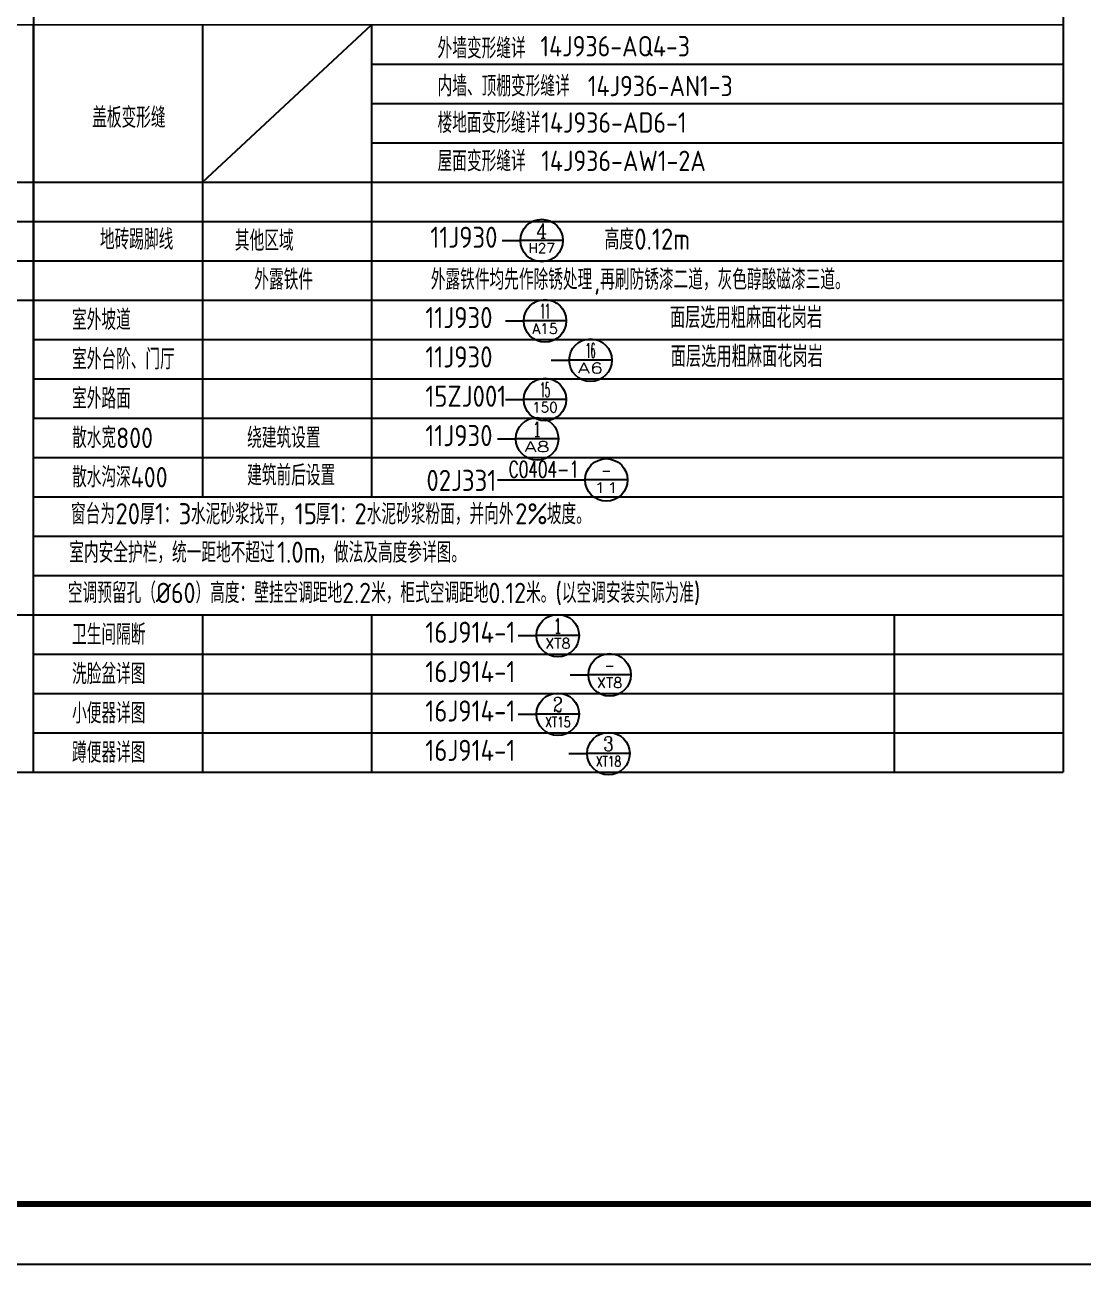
# Model space of a CAD drawing. Extents: x -695846 to 822170, y -413475 to 397179.
# Drawn here: x 620884 to 638414, y 26491 to 47024 of the extents above; entities that cross this region are included whole.
import ezdxf
from ezdxf.enums import TextEntityAlignment as Align

# ---------------------------------------------------------------- set-up
doc = ezdxf.new("R2010")
doc.units = 0
doc.header["$LTSCALE"] = 1000
doc.header["$MEASUREMENT"] = 0
for name, color, linetype in [('AXIS', 3, 'Continuous'), ('DIM_IDEN', 3, 'Continuous'), ('PUB_TEXT', 7, 'Continuous'), ('T-图框-175', 175, 'Continuous')]:
    doc.layers.add(name, color=color, linetype=linetype)
doc.styles.add('_HZTXT', font='txt.shx', dxfattribs={"width": 0.8, "bigfont": 'HZTXT.shx'})
doc.styles.add('_TCH_LABEL', font='COMPLEX', dxfattribs={"bigfont": 'GBCBIG'})
doc.styles.get("Standard").update_dxf_attribs({"font": 'gbenor.shx', "bigfont": 'gbcbig.shx'})

msp = doc.modelspace()

# ---------------------------------------------------------------- linework, layer by layer
at = {"linetype": 'Continuous'}
msp.add_line((621030, 65923), (621030, 40507), dxfattribs=at)
for points in [[(638084, 65923), (638084, 34641)], [(621029, 34641), (621029, 47024)], [(623827, 47024), (623827, 39203)], [(626625, 47024), (626625, 39203)], [(626625, 46372), (638084, 46372)], [(626625, 45720), (638084, 45720)], [(626625, 45069), (638084, 45069)], [(618823, 44417), (638084, 44417)], [(618823, 44417), (638084, 44417)], [(618823, 43765), (638084, 43765)], [(618823, 43765), (638084, 43765)], [(618823, 43113), (638084, 43113)], [(618823, 43113), (638084, 43113)], [(618823, 43113), (638084, 43113)], [(618823, 42462), (638084, 42462)], [(621030, 41810), (638084, 41810)], [(621030, 41158), (638084, 41158)], [(621030, 41158), (638084, 41158)], [(621030, 40507), (638084, 40507)], [(621030, 40507), (638084, 40507)], [(621030, 39855), (638084, 39855)], [(621030, 39203), (638084, 39203)], [(621030, 38552), (638084, 38552)], [(621029, 37900), (638084, 37900)], [(621029, 37900), (638084, 37900)], [(618823, 37248), (638084, 37248)], [(623827, 37248), (623827, 34641)], [(626625, 37248), (626625, 34641)], [(635284, 37248), (635284, 34641)], [(621030, 36596), (638084, 36596)], [(621030, 35945), (638084, 35945)], [(621030, 35293), (638084, 35293)], [(618823, 34641), (638084, 34641)], [(638084, 27491), (638084, 27473)]]:
    msp.add_lwpolyline(points, dxfattribs=at)
at = {"linetype": 'Continuous', "const_width": 30}
msp.add_lwpolyline([(618823, 47024), (638084, 47024)], dxfattribs=at)
msp.add_lwpolyline([(623827, 44417), (626625, 47024)])
at = {"layer": 'DIM_IDEN'}
for p, q in [((628790, 43450, 819), (629093, 43450, 819)), ((629797, 43450), (629093, 43450)), ((628845, 42119, 819), (629148, 42119, 819)), ((629852, 42119), (629148, 42119)), ((629600, 41467, 819), (629902, 41467, 819)), ((630606, 41467), (629902, 41467)), ((628845, 40815, 819), (629148, 40815, 819)), ((629852, 40815), (629148, 40815)), ((628715, 40164, 819), (629018, 40164, 819)), ((629722, 40164), (629018, 40164)), ((628715, 39484, 819), (630164, 39484)), ((630868, 39484), (630164, 39484)), ((629058, 36905, 819), (629360, 36905, 819)), ((630064, 36905), (629360, 36905)), ((629916, 36254, 819), (630218, 36254, 819)), ((630922, 36254), (630218, 36254)), ((629058, 35602, 819), (629360, 35602, 819)), ((630064, 35602), (629360, 35602)), ((629897, 34950, 819), (630199, 34950, 819)), ((630903, 34950), (630199, 34950))]:
    msp.add_line(p, q, dxfattribs=at)
for centre in [(629445, 43450), (629500, 42119), (630254, 41467), (629500, 40815), (629370, 40164), (630516, 39484), (629712, 36905), (630570, 36254), (629712, 35602), (630551, 34950)]:
    msp.add_circle(centre, 352, dxfattribs=at)
at = {"layer": 'T-图框-175'}
msp.add_lwpolyline([(593020, 26491), (652420, 26491), (652420, 68491), (593020, 68491)], close=True, dxfattribs=at)
at = {"layer": 'T-图框-175', "const_width": 100}
msp.add_lwpolyline([(595520, 27491), (651420, 27491), (651420, 67491), (595520, 67491)], close=True, dxfattribs=at)

# ---------------------------------------------------------------- texts
at = {"layer": 'AXIS', "style": '_HZTXT', "width": 0.671253}
msp.add_text('C0404-1', height=275, dxfattribs=at).set_placement((628900, 39522))
at = {"layer": 'PUB_TEXT', "color": 0}
for s, height, p in [('外墙变形缝详', 337.6, (627721, 46465)), ('14J936-AQ4-3', 337.59, (629424, 46500)), ('内墙、顶棚变形缝详', 337.6, (627721, 45839)), ('14J936-AN1-3', 337.59, (630209, 45841)), ('盖板变形缝', 337.6, (622000, 45318)), ('楼地面变形缝详', 337.6, (627721, 45231)), ('14J936-AD6-1', 337.59, (629437, 45236)), ('屋面变形缝详', 337.6, (627721, 44596)), ('14J936-AW1-2A', 337.59, (629437, 44601)), ('地砖踢脚线', 337.6, (622129, 43298)), ('其他区域', 337.6, (624364, 43279)), ('11J930', 350, (627600, 43329)), ('高度', 337.6, (630487, 43298)), ('0.12m', 350, (630978, 43298)), ('外露铁件', 337.6, (624686, 42634)), ('外露铁件均先作除锈处理', 337.59, (627609, 42634)), ('再刷防锈漆二道，灰色醇酸磁漆三道。', 337.59, (630414, 42634)), (',', 350, (630312, 42634)), ('室外坡道', 337.6, (621667, 41967)), ('11J930', 350, (627518, 41998)), ('面层选用粗麻面花岗岩', 350, (631569, 41998)), ('室外台阶、门厅', 337.6, (621667, 41315)), ('11J930', 350, (627518, 41346)), ('面层选用粗麻面花岗岩', 350, (631582, 41353)), ('室外路面', 337.6, (621667, 40663)), ('15ZJ001', 350, (627518, 40695)), ('散水宽800', 337.6, (621667, 40012)), ('绕建筑设置', 337.6, (624567, 40011)), ('11J930', 350, (627518, 40043)), ('散水沟深400', 337.6, (621667, 39360)), ('建筑前后设置', 337.6, (624567, 39391)), ('02J331', 350, (627536, 39301)), ('窗台为', 337.6, (621649, 38748)), ('20', 350, (622386, 38748)), ('厚', 338, (622795, 38748)), ('1', 350, (623041, 38748)), ('：', 338, (623186, 38748)), ('3', 350, (623432, 38748)), ('水泥砂浆找平，', 337.6, (623636, 38748)), ('15', 350, (625356, 38748)), ('厚', 338, (625706, 38748)), ('1', 350, (625952, 38748)), ('：', 338, (626098, 38748)), ('2', 350, (626344, 38748)), ('水泥砂浆粉面，并向外', 337.6, (626548, 38748)), ('2%', 350, (629005, 38748)), ('坡度。', 337.6, (629530, 38748)), ('室内安全护栏，统一距地不超过', 337.59, (621621, 38111)), ('1.0m', 350, (625061, 38111)), ('，做法及高度参详图。', 337.6, (625761, 38111)), ('空调预留孔（%%C60）高度：壁挂空调距地2.2米，柜式空调距地0.12米。(以空调安装实际为准)', 337.59, (621598, 37443)), ('卫生间隔断', 337.6, (621667, 36753)), ('16J914-1', 350, (627518, 36785)), ('洗脸盆详图', 337.6, (621667, 36101)), ('16J914-1', 350, (627518, 36133)), ('小便器详图', 337.6, (621667, 35450)), ('16J914-1', 350, (627518, 35481)), ('蹲便器详图', 337.6, (621667, 34798)), ('16J914-1', 350, (627518, 34829))]:
    msp.add_text(s, height=height, dxfattribs=at).set_placement(p)
at = {"layer": 'PUB_TEXT', "style": '_TCH_LABEL'}
for s, height, p, p2 in [('4', 242, (629352, 43489), (629537, 43489)), ('H27', 159.5, (629224, 43245), (629665, 43245)), ('2', 245, (629631, 35641), (629794, 35641)), ('3', 245, (630469, 34989), (630633, 34989))]:
    msp.add_text(s, height=height, dxfattribs=at).set_placement(p, p2, align=Align.FIT)
for s, height, width, p, p2 in [('11', 245, 0.583333, (629418, 42158), (629581, 42158)), ('A15', 170, 1.04, (629289, 41904), (629710, 41904)), ('16', 245, 0.482759, (630173, 41506), (630336, 41506)), ('A6', 170, 1.485714, (630044, 41252), (630465, 41252)), ('15', 245, 0.482759, (629418, 40854), (629581, 40854)), ('150', 170, 1.061224, (629289, 40601), (629710, 40601)), ('1', 245, 1.555556, (629288, 40203), (629451, 40203)), ('A8', 170, 1.485714, (629159, 39949), (629580, 39949)), ('-', 245, 0.777778, (630434, 39523), (630597, 39523)), ('11', 170, 2.166667, (630305, 39269), (630726, 39269)), ('1', 245, 1.555556, (629631, 36944), (629794, 36944)), ('XT8', 170, 0.981132, (629502, 36690), (629923, 36690)), ('-', 245, 0.777778, (630489, 36293), (630652, 36293)), ('XT8', 170, 0.981132, (630360, 36039), (630781, 36039)), ('XT15', 170, 0.764706, (629502, 35387), (629923, 35387)), ('XT18', 170, 0.764706, (630340, 34735), (630761, 34735))]:
    msp.add_text(s, height=height, dxfattribs=dict(at, width=width)).set_placement(p, p2, align=Align.FIT)

doc.saveas('drawing.dxf')
